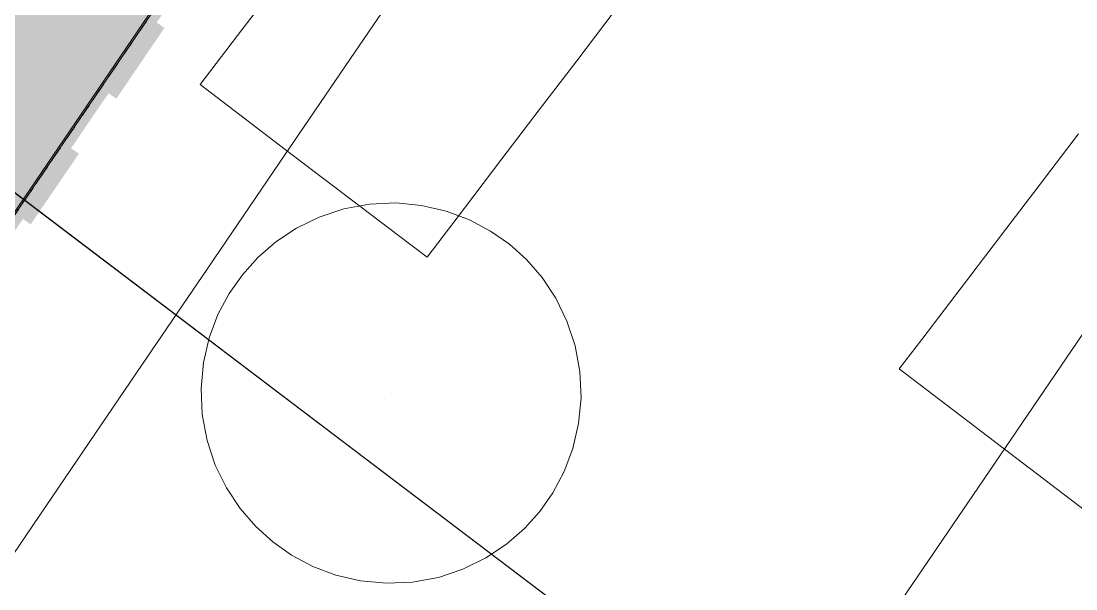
# Model space of a CAD drawing. Header units: millimetres. Extents: x -146962 to 322503, y -183624 to 284367.
# Drawn here: x 74853 to 76518, y 60247 to 61142 of the extents above; entities that cross this region are included whole.
import ezdxf

# ---------------------------------------------------------------- set-up
doc = ezdxf.new("R2010")
doc.units = ezdxf.units.MM
doc.linetypes.add('DASHDOT', pattern=[3.556, 2.54, -0.508, 0, -0.508])
doc.layers.add('30_敷地・外構', color=8, linetype='Continuous', lineweight=9)
doc.layers.add('70_断面の位置', color=6, linetype='DASHDOT', lineweight=9)

msp = doc.modelspace()

# ---------------------------------------------------------------- hatches: boundary and pattern name
at = {"layer": '30_敷地・外構', "true_color": 0xefe9de}
msp.add_hatch(color=8, dxfattribs=at).paths.add_polyline_path([(73495.1, 62408.5), (73692.1, 62697.5), (73889.1, 62986.5), (74283.1, 63564.6), (74480.1, 63853.6), (74690.8, 63703.1), (74931.7, 63449.9), (75200.7, 63226.6), (75477.5, 63012.8), (76031, 62585), (75834, 62296), (75637, 62007), (75440, 61718), (75243, 61428.9), (75046, 61139.9), (74849, 60850.9), (74652, 60561.9), (74455, 60272.9), (74258, 59983.8), (74061, 59694.8), (73864, 59405.8), (73667, 59116.8), (73470, 58827.8), (73273, 58538.7), (73076, 58249.7), (72879, 57960.7), (72682, 57671.7), (72475.6, 57432.8), (71608.5, 58023.7), (71319.5, 58220.7), (71030.5, 58417.7), (70934.2, 58651.2), (71131.2, 58940.3), (71328.2, 59229.3), (71919.2, 60096.3), (72116.2, 60385.4), (72707.2, 61252.4), (72904.2, 61541.4)])
at = {"layer": '30_敷地・外構', "true_color": 0x8a6a4a}
for points in [[(76031.7, 62586.9), (76033.7, 62585.5), (76035.8, 62584.1), (76037.9, 62582.6), (76039.9, 62581.2), (76042, 62579.8), (76046.1, 62577), (75803.3, 62220.8), (75560.5, 61864.5), (75317.7, 61508.3), (75074.9, 61152), (74346.4, 60083.3), (74103.6, 59727), (73860.8, 59370.8), (73617.9, 59014.6), (73375.1, 58658.3), (73132.3, 58302.1), (73130.2, 58303.5), (73128.2, 58304.9), (73126.1, 58306.3), (73124, 58307.7), (73117.8, 58311.9), (73115.8, 58313.3), (73113.7, 58314.7), (73111.6, 58316.1), (73109.6, 58317.5), (73107.5, 58319), (73350.3, 58675.2), (73593.1, 59031.4), (73836, 59387.7), (74078.8, 59743.9), (74321.6, 60100.2), (74564.4, 60456.4), (74807.3, 60812.7), (75050.1, 61168.9), (75535.7, 61881.4), (75778.5, 62237.7), (76021.4, 62593.9), (76023.4, 62592.5), (76025.5, 62591.1), (76027.6, 62589.7)], [(76031.7, 62586.9), (76033.7, 62585.5), (76035.8, 62584.1), (76037.9, 62582.6), (76039.9, 62581.2), (76042, 62579.8), (76046.1, 62577), (75803.3, 62220.8), (75560.5, 61864.5), (75317.7, 61508.3), (75074.9, 61152), (74346.4, 60083.3), (74103.6, 59727), (73860.8, 59370.8), (73617.9, 59014.6), (73375.1, 58658.3), (73132.3, 58302.1), (73130.2, 58303.5), (73128.2, 58304.9), (73126.1, 58306.3), (73124, 58307.7), (73117.8, 58311.9), (73115.8, 58313.3), (73113.7, 58314.7), (73111.6, 58316.1), (73109.6, 58317.5), (73107.5, 58319), (73350.3, 58675.2), (73593.1, 59031.4), (73836, 59387.7), (74078.8, 59743.9), (74321.6, 60100.2), (74564.4, 60456.4), (74807.3, 60812.7), (75050.1, 61168.9), (75535.7, 61881.4), (75778.5, 62237.7), (76021.4, 62593.9), (76023.4, 62592.5), (76025.5, 62591.1), (76027.6, 62589.7)], [(76031.7, 62586.9), (76033.7, 62585.5), (76035.8, 62584.1), (76037.9, 62582.6), (76039.9, 62581.2), (76042, 62579.8), (76046.1, 62577), (75803.3, 62220.8), (75560.5, 61864.5), (75317.7, 61508.3), (75074.9, 61152), (74346.4, 60083.3), (74103.6, 59727), (73860.8, 59370.8), (73617.9, 59014.6), (73375.1, 58658.3), (73132.3, 58302.1), (73130.2, 58303.5), (73128.2, 58304.9), (73126.1, 58306.3), (73124, 58307.7), (73117.8, 58311.9), (73115.8, 58313.3), (73113.7, 58314.7), (73111.6, 58316.1), (73109.6, 58317.5), (73107.5, 58319), (73350.3, 58675.2), (73593.1, 59031.4), (73836, 59387.7), (74078.8, 59743.9), (74321.6, 60100.2), (74564.4, 60456.4), (74807.3, 60812.7), (75050.1, 61168.9), (75535.7, 61881.4), (75778.5, 62237.7), (76021.4, 62593.9), (76023.4, 62592.5), (76025.5, 62591.1), (76027.6, 62589.7)], [(74993.6, 61026.2), (74992.6, 61026.9), (74991.5, 61027.6), (74990.5, 61028.3), (75009.5, 61056.2), (75015.9, 61065.5), (75028.5, 61084.1), (75034.9, 61093.4), (75066.5, 61139.8), (75067.6, 61139.1), (75068.6, 61138.4), (75070.7, 61137), (75071.7, 61136.3), (75072.7, 61135.6), (75073.8, 61134.9), (75074.8, 61134.2), (75077.9, 61132.1), (75078.9, 61131.4), (75059.9, 61103.5), (75053.6, 61094.2), (75040.9, 61075.6), (75034.6, 61066.3), (75028.3, 61057), (75002.9, 61019.8), (75001.9, 61020.5), (75000.8, 61021.2), (74999.8, 61021.9), (74998.8, 61022.6), (74997.7, 61023.4), (74996.7, 61024.1), (74995.7, 61024.8), (74994.6, 61025.5)], [(74889.9, 60951.7), (74888.8, 60952.4), (74887.8, 60953.1), (74886.8, 60953.8), (74885.7, 60954.5), (74898.4, 60973.1), (74904.8, 60982.4), (74911.1, 60991.7), (74917.4, 61000.9), (74923.8, 61010.2), (74936.4, 61028.8), (74942.8, 61038.1), (74949.1, 61047.4), (74955.4, 61056.7), (74961.8, 61066), (74962.8, 61065.3), (74963.8, 61064.6), (74964.9, 61063.9), (74965.9, 61063.2), (74966.9, 61062.5), (74968, 61061.8), (74969, 61061.1), (74970, 61060.4), (74971.1, 61059.7), (74972.1, 61059), (74973.1, 61058.3), (74974.2, 61057.6), (74961.5, 61039), (74955.2, 61029.7), (74936.2, 61001.8), (74929.8, 60992.5), (74923.5, 60983.2), (74917.1, 60973.9), (74910.8, 60964.6), (74904.5, 60955.3), (74898.1, 60946), (74896.1, 60947.4), (74895, 60948.1), (74894, 60948.8), (74893, 60949.5), (74890.9, 60950.9)], [(74858.4, 60827.9), (74857.4, 60828.6), (74856.4, 60829.3), (74855.3, 60830), (74861.7, 60839.3), (74868, 60848.6), (74874.3, 60857.9), (74880.7, 60867.1), (74887, 60876.4), (74899.7, 60895), (74906, 60904.3), (74912.4, 60913.6), (74918.7, 60922.9), (74925, 60932.2), (74931.4, 60941.5), (74932.4, 60940.8), (74934.5, 60939.4), (74935.5, 60938.7), (74936.5, 60938), (74937.6, 60937.3), (74940.7, 60935.2), (74941.7, 60934.5), (74942.7, 60933.8), (74943.8, 60933.1), (74924.8, 60905.2), (74918.4, 60895.9), (74912.1, 60886.6), (74905.8, 60877.3), (74899.4, 60868), (74893.1, 60858.7), (74886.7, 60849.4), (74880.4, 60840.1), (74874.1, 60830.8), (74867.7, 60821.5), (74865.7, 60822.9), (74864.6, 60823.6), (74860.5, 60826.4)]]:
    msp.add_hatch(color=8, dxfattribs=at).paths.add_polyline_path(points)

# ---------------------------------------------------------------- linework, layer by layer
at = {"layer": '30_敷地・外構'}
for points in [[(73495.1, 62408.5), (73692.1, 62697.5), (73889.1, 62986.5), (74283.1, 63564.6), (74480.1, 63853.6), (74690.8, 63703.1), (74931.7, 63449.9), (75200.7, 63226.6), (75477.5, 63012.8), (76031, 62585), (75834, 62296), (75637, 62007), (75440, 61718), (75243, 61428.9), (75046, 61139.9), (74849, 60850.9), (74652, 60561.9), (74455, 60272.9), (74258, 59983.8), (74061, 59694.8), (73864, 59405.8), (73667, 59116.8)], [(76583.5, 59553), (76239.7, 59813.3), (75895.9, 60073.7), (75552.2, 60334), (74864.6, 60854.7), (74520.8, 61115.1), (74177, 61375.4), (73833.2, 61635.8), (73912.2, 61740.4), (73991.2, 61844.9), (74070.2, 61949.5), (74149.2, 62054.1), (74228.2, 62158.7), (74307.2, 62263.3), (74465.2, 62472.4), (74545.5, 62576), (74625.7, 62679.7), (74706, 62783.3), (74786.3, 62886.9), (74866.6, 62990.5), (74946.8, 63094.1), (75027.1, 63197.7)], [(73558.4, 56631.8), (73384.9, 56750), (73211.5, 56868.2), (73038.1, 56986.4), (72864.6, 57104.6), (72691.2, 57222.9), (72517.7, 57341.1), (72848.1, 57911.8), (73329.7, 58618.3), (73811.2, 59324.8), (74292.8, 60031.3), (74774.3, 60737.7), (75255.9, 61444.2), (75737.4, 62150.7), (76201.7, 62455.7), (76638.4, 62118.2), (77075.2, 61780.7), (77511.9, 61443.2), (77948.6, 61105.8), (78385.3, 60768.3), (78822, 60430.8), (79258.7, 60093.3)], [(75372.7, 61083), (75485.4, 61248.3), (75598, 61413.6), (75710.7, 61578.8), (75823.3, 61744.1), (75936, 61909.3), (76018.6, 61853), (76101.2, 61796.7), (76183.9, 61740.4), (76266.5, 61684.1), (76349.1, 61627.7), (76431.7, 61571.4), (76514.4, 61515.1), (76597, 61458.8)], [(81479.3, 55845.4), (73790.3, 61668.3)], [(81439.5, 55875.6), (75623.1, 60280.3), (73790.4, 61668.2)], [(75788.9, 61157.2), (75729.8, 61079.7), (75670.7, 61002.2), (75611.6, 60924.7), (75552.5, 60847.2), (75493.4, 60769.7), (75448.6, 60803.7), (75359.1, 60871.8), (75269.5, 60939.8), (75224.7, 60973.8), (75135.1, 61041.9), (75194.3, 61119.5), (75253.5, 61197.2)], [(74809.5, 60256.7), (74922.2, 60422), (75034.8, 60587.2), (75147.5, 60752.5), (75260.1, 60917.8), (75372.7, 61083)], [(76597, 60320.9), (76239, 60593.7), (76274.4, 60640), (76309.8, 60686.3), (76345.2, 60732.6), (76380.5, 60778.9), (76415.9, 60825.2), (76451.3, 60871.6), (76522, 60964.2)], [(75181.1, 60712.5), (75201.9, 60742.1), (75226.1, 60769), (75254.6, 60793.8), (75287.1, 60815.4), (75323.2, 60833.1), (75362.1, 60846), (75402.7, 60853.5), (75444, 60855.3), (75484.7, 60851.5), (75523.9, 60842.4), (75560.5, 60828.6), (75593.8, 60810.9), (75623.4, 60790.2), (75650.3, 60766), (75675.1, 60737.5), (75696.7, 60704.9), (75714.4, 60668.8), (75727.2, 60630), (75734.7, 60589.3), (75736.6, 60548.1), (75732.8, 60507.3), (75723.7, 60468.2), (75709.9, 60431.6), (75692.2, 60398.2), (75671.4, 60368.6), (75647.3, 60341.7), (75618.8, 60317), (75586.2, 60295.3), (75550.1, 60277.7), (75511.3, 60264.8), (75470.6, 60257.3), (75429.3, 60255.5), (75388.6, 60259.3), (75349.4, 60268.3), (75312.9, 60282.1), (75279.5, 60299.8), (75249.9, 60320.6), (75223, 60344.8), (75198.3, 60373.3), (75176.6, 60405.8), (75158.9, 60441.9), (75146.1, 60480.8), (75138.6, 60521.4), (75136.8, 60562.7), (75140.5, 60603.5), (75149.6, 60642.6), (75163.4, 60679.2), (75181.1, 60712.5)], [(76589.6, 60737.7), (76364.3, 60407.2), (76251.7, 60241.9), (76139, 60076.6), (75913.7, 59746.1), (75801.1, 59580.9), (75688.4, 59415.6), (75575.8, 59250.3), (75493.2, 59306.7), (75410.5, 59363), (75327.9, 59419.3), (75245.3, 59475.6), (75162.7, 59531.9), (75080, 59588.3), (74997.4, 59644.6), (74914.8, 59700.9), (74832.1, 59757.2)], [(75436.7, 60555.4), (75436.7, 60555.4)]]:
    msp.add_lwpolyline(points, dxfattribs=at)
at = {"layer": '70_断面の位置'}
msp.add_lwpolyline([(76033.4, 62586.5), (72479.4, 57363.5), (73759.3, 56498.7), (70942.5, 52363.2), (74082.9, 50223), (67601.7, 40709.5), (67528.5, 32232.1)], dxfattribs=at)

doc.saveas('drawing.dxf')
